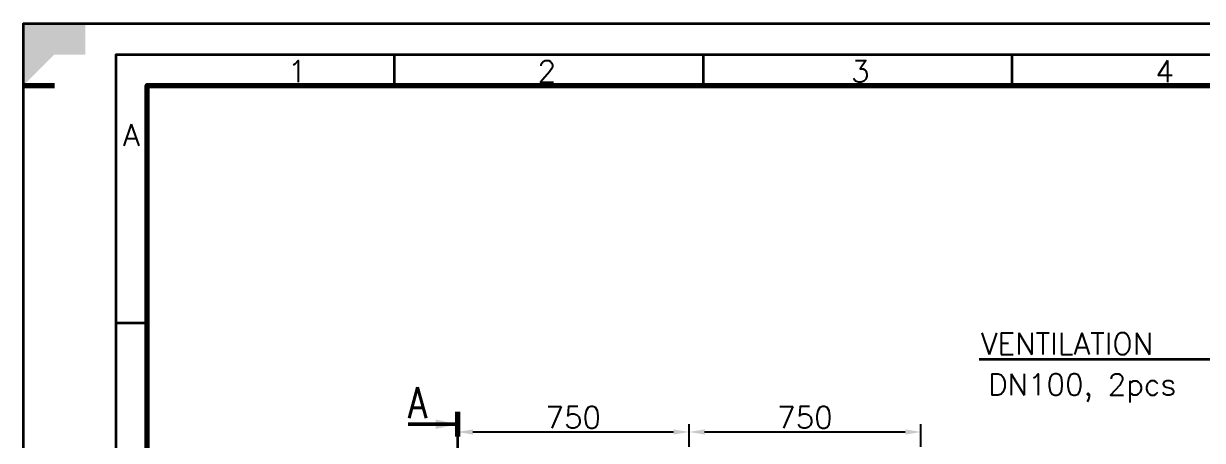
# Model space of a CAD drawing. Extents: x 0 to 8400, y -53 to 5887.
# Drawn here: x 0 to 3817, y 4538 to 5887 of the extents above; entities that cross this region are included whole.
import ezdxf

# ---------------------------------------------------------------- set-up
doc = ezdxf.new("R2010")
doc.units = 0
doc.header["$LTSCALE"] = 20
doc.header["$PDSIZE"] = -1
doc.linetypes.add('ACAD_ISO08W100', pattern=[36, 24, -3, 6, -3])
doc.layers.get('0').update_dxf_attribs({"linetype": 'CONTINUOUS'})
doc.layers.get('DEFPOINTS').update_dxf_attribs({"linetype": 'CONTINUOUS'})
for name, color, linetype, lineweight in [('M_EQUIP_D1', 3, 'CONTINUOUS', 35), ('M_EQUIP_E3', 3, 'ACAD_ISO08W100', 35), ('M_EQUIP_E7', 7, 'CONTINUOUS', 70), ('M_EQUIP_T13', 3, 'CONTINUOUS', 35), ('M_EQUIP_TA5', 2, 'CONTINUOUS', 50)]:
    doc.layers.add(name, color=color, linetype=linetype, lineweight=lineweight)
doc.styles.add('S', font='simplex.shx', dxfattribs={"width": 0.8})
doc.styles.add('SIMPLEX', font='simplex')
doc.dimstyles.new('NORDIC-1-35-0', dxfattribs={"dimscale": 20, "dimtxt": 3.5, "dimasz": 2.5, "dimexe": 1.25, "dimexo": 0.5, "dimgap": 0.6, "dimtad": 1, "dimdec": 0, "dimdsep": 46, "dimtxsty": 'SIMPLEX', "dimcen": 2.5, "dimclrd": 256, "dimclre": 256, "dimclrt": 3, "dimadec": 1, "dimazin": 2, "dimtfac": 1, "dimtdec": 0, "dimtmove": 0, "dimatfit": 0, "dimfxl": 0, "dimtolj": 1, "dimtzin": 0, "dimarcsym": 0})

# ---------------------------------------------------------------- blocks, each defined once
blk = doc.blocks.new('*D24')
at = {"layer": 'DEFPOINTS', "color": 0, "linetype": 'Continuous', "lineweight": 35, "transparency": 16777216}
for p in [(2154.7, 4565.2), (1404.7, 4507), (2154.7, 4507)]:
    blk.add_point(p, dxfattribs=at)
at = {"layer": 'M_EQUIP_D1', "color": 3, "linetype": 'Continuous', "lineweight": -2, "transparency": 16777216}
for p, q in [((1404.7, 4517), (1404.7, 4590.2)), ((2154.7, 4517), (2154.7, 4590.2)), ((1454.7, 4565.2), (2104.7, 4565.2))]:
    blk.add_line(p, q, dxfattribs=at)
at = {"layer": 'M_EQUIP_D1', "color": 3, "linetype": 'Continuous', "lineweight": 35, "transparency": 16777216}
for points in [[(1454.7, 4573.5), (1454.7, 4556.8), (1404.7, 4565.2)], [(2104.7, 4573.5), (2104.7, 4556.8), (2154.7, 4565.2)]]:
    blk.add_solid(points, dxfattribs=at)
at = {"layer": 'M_EQUIP_D1', "color": 3, "linetype": 'Continuous', "lineweight": 35, "transparency": 16777216, "insert": (1779.7, 4612.2), "char_height": 70, "attachment_point": 5, "style": 'SIMPLEX'}
blk.add_mtext('\\A1;750', dxfattribs=at)
blk = doc.blocks.new('*D23')
at = {"layer": 'DEFPOINTS', "color": 0, "linetype": 'Continuous', "lineweight": 35, "transparency": 16777216}
for p in [(2904.7, 4565.2), (2154.7, 4507), (2904.7, 4507)]:
    blk.add_point(p, dxfattribs=at)
at = {"layer": 'M_EQUIP_D1', "color": 3, "linetype": 'Continuous', "lineweight": -2, "transparency": 16777216}
for p, q in [((2154.7, 4517), (2154.7, 4590.2)), ((2904.7, 4517), (2904.7, 4590.2)), ((2204.7, 4565.2), (2854.7, 4565.2))]:
    blk.add_line(p, q, dxfattribs=at)
at = {"layer": 'M_EQUIP_D1', "color": 3, "linetype": 'Continuous', "lineweight": 35, "transparency": 16777216}
for points in [[(2204.7, 4573.5), (2204.7, 4556.8), (2154.7, 4565.2)], [(2854.7, 4573.5), (2854.7, 4556.8), (2904.7, 4565.2)]]:
    blk.add_solid(points, dxfattribs=at)
at = {"layer": 'M_EQUIP_D1', "color": 3, "linetype": 'Continuous', "lineweight": 35, "transparency": 16777216, "insert": (2529.7, 4612.2), "char_height": 70, "attachment_point": 5, "style": 'SIMPLEX'}
blk.add_mtext('\\A1;750', dxfattribs=at)
blk = doc.blocks.new('cutarrow')
at = {"color": 0, "linetype": 'Continuous', "lineweight": 50}
blk.add_line((-8, 0), (0, 0), dxfattribs=at)
blk.add_solid([(-3.5, 0.75), (-3.5, -0.75), (0, 0)], dxfattribs=at)
at = {"color": 0, "linetype": 'Continuous', "lineweight": 50, "style": 'SIMPLEX', "width": 0.8}
blk.add_attdef('A', (-8, 1), '', height=5, dxfattribs=at)
blk = doc.blocks.new('13482806')
at = {"layer": 'M_EQUIP_E3', "linetype": 'ACAD_ISO08W100', "lineweight": 35}
blk.add_lwpolyline([(0, 0), (0, -2701.3)], dxfattribs=at)
at = {"layer": 'M_EQUIP_E7', "linetype": 'Continuous', "lineweight": 70}
for points in [[(0, 40), (0, -40)], [(0, -2701.3), (0, -2661.3)], [(0, -2701.3), (0, -2741.3)]]:
    blk.add_lwpolyline(points, dxfattribs=at)
blk = doc.blocks.new('A$C6B5D6665')
at = {"color": 3, "linetype": 'Continuous', "lineweight": 35}
for p, q in [((60, 292), (60, 287)), ((110, 292), (110, 287)), ((160, 292), (160, 287)), ((20, 248.56), (15, 248.56))]:
    blk.add_line(p, q, dxfattribs=at)
at = {"linetype": 'Continuous'}
blk.add_line((0, 287), (5, 287), dxfattribs=at)
at = {"color": 3, "linetype": 'Continuous', "lineweight": 35}
for points in [[(420, 0), (0, 0), (0, 297), (420, 297)], [(415, 5), (15, 5), (15, 292), (415, 292)]]:
    blk.add_lwpolyline(points, close=True, dxfattribs=at)
at = {"color": 7, "linetype": 'Continuous', "lineweight": 70}
blk.add_lwpolyline([(410, 10), (20, 10), (20, 287), (410, 287)], close=True, dxfattribs=at)
at = {"linetype": 'Continuous'}
for points in [[(0, 297), (10, 297), (5, 292), (10, 292)], [(5, 292), (10, 292), (0, 287), (0, 297)], [(0, 287), (0, 297), (5, 287), (0, 287)], [(5, 287), (0, 287), (5, 292), (5, 287)]]:
    blk.add_solid(points, dxfattribs=at)
at = {"color": 3, "linetype": 'Continuous', "lineweight": 35, "style": 'S'}
for s, p in [('1', (42.78, 287.51)), ('2', (83.21, 287.51)), ('3', (133.94, 287.51)), ('4', (183.21, 287.51)), ('A', (16.09, 277.23))]:
    blk.add_text(s, height=3.5, dxfattribs=at).set_placement(p)

msp = doc.modelspace()

# ---------------------------------------------------------------- linework, layer by layer
at = {"layer": 'M_EQUIP_D1', "linetype": 'Continuous', "lineweight": 35}
msp.add_line((3094, 4801), (3898, 4801), dxfattribs=at)
at = {"layer": 'M_EQUIP_E3', "linetype": 'ACAD_ISO08W100', "lineweight": 35}
msp.add_lwpolyline([(1404.7, 4590.2), (1404.7, 1939.4)], dxfattribs=at)

# ---------------------------------------------------------------- block references
at = {"linetype": 'Continuous', "lineweight": 50}
msp.add_blockref('13482806', (1404.7, 4590.2), dxfattribs=at)
at = {"layer": 'M_EQUIP_E7', "lineweight": 35, "xscale": 20, "yscale": 20, "zscale": 20}
msp.add_blockref('A$C6B5D6665', (0, -53.4), dxfattribs=at)
at = {"layer": 'M_EQUIP_TA5', "linetype": 'Continuous', "lineweight": 50}
ref = msp.add_blockref('cutarrow', (1404.7, 4590.2), dxfattribs=dict(at, xscale=20, yscale=20, zscale=20))
ref.add_attrib('A', 'A', (1244.7, 4610.2), dxfattribs={"layer": '0', "color": 0, "linetype": 'Continuous', "lineweight": 50, "height": 100, "rotation": 359.9726, "style": 'SIMPLEX', "width": 0.8})

# ---------------------------------------------------------------- texts
at = {"layer": 'M_EQUIP_T13', "linetype": 'Continuous', "lineweight": 35, "style": 'SIMPLEX'}
for s, p in [('VENTILATION', (3099, 4815.6)), ('DN100, 2pcs', (3122.9, 4683.8))]:
    msp.add_text(s, height=70, dxfattribs=at).set_placement(p)

# ---------------------------------------------------------------- dimensions: what is measured, and where the dimension line sits
at = {"layer": 'M_EQUIP_D1', "linetype": 'Continuous', "lineweight": 35}
for base, p1, p2, picture, middle in [((2154.7, 4565.2), (1404.7, 4507), (2154.7, 4507), '*D24', (1779.7, 4612.2)), ((2904.7, 4565.2), (2154.7, 4507), (2904.7, 4507), '*D23', (2529.7, 4612.2))]:
    dim = msp.add_linear_dim(base=base, p1=p1, p2=p2, dimstyle='NORDIC-1-35-0', override={"dimtxsty": 'SIMPLEX'}, dxfattribs=at)
    dim.commit()
    dim.dimension.update_dxf_attribs({"geometry": picture, "text_midpoint": middle})

doc.saveas('drawing.dxf')
